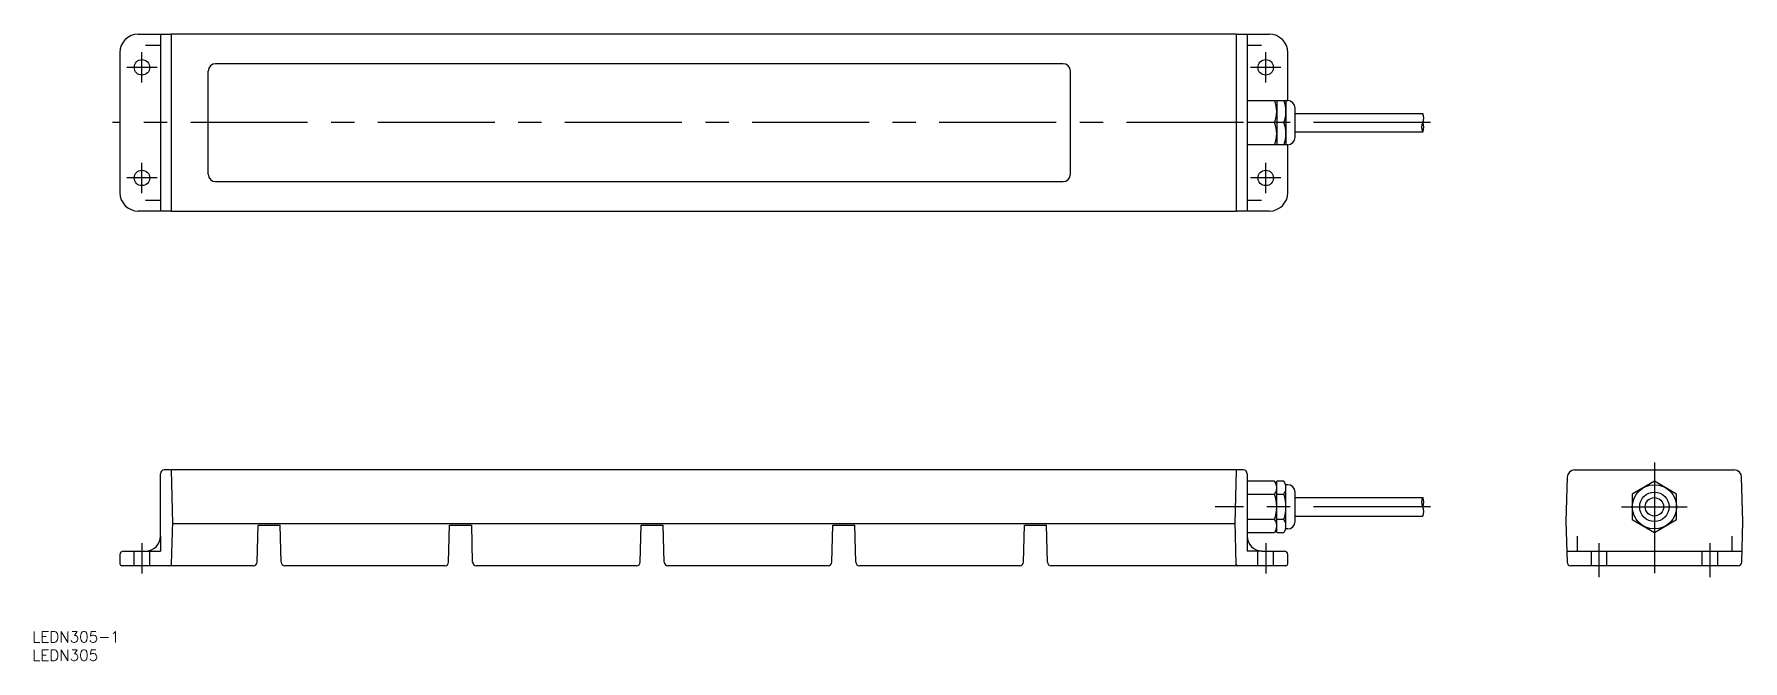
# Model space of a CAD drawing. Extents: x 1 to 464, y 0 to 170.
import ezdxf

# ---------------------------------------------------------------- set-up
doc = ezdxf.new("R2010")
doc.units = 0
doc.linetypes.add('CENTER', pattern=[50.8, 31.75, -6.35, 6.35, -6.35])
doc.linetypes.add('DASHED', pattern=[19.05, 12.7, -6.35])
doc.layers.get('0').update_dxf_attribs({"linetype": 'CONTINUOUS'})
doc.layers.add('CENTER', color=1, linetype='CENTER')
doc.styles.get("Standard").update_dxf_attribs({"font": 'txt.shx', "height": 3, "bigfont": 'bigfont.shx'})

# ---------------------------------------------------------------- blocks, each defined once
blk = doc.blocks.new('*U9')
at = {"color": 7, "linetype": 'CONTINUOUS'}
blk.add_text('LEDN305-1', height=3, dxfattribs=at).set_placement((0, 5))
blk = doc.blocks.new('*U10')
at = {"color": 7, "linetype": 'CONTINUOUS'}
blk.add_text('LEDN305', height=3, dxfattribs=at).set_placement((0, 0))

msp = doc.modelspace()

# ---------------------------------------------------------------- linework, layer by layer
at = {"color": 7, "linetype": 'CONTINUOUS'}
for p, q in [((28.77, 170.03), (37.47, 170.03)), ((30.77, 167.03), (34.77, 167.03)), ((34.77, 170.03), (34.77, 122.03)), ((326.77, 170.03), (37.77, 170.03)), ((37.77, 122.03), (37.77, 170.03)), ((326.77, 170.03), (326.77, 122.03)), ((327.07, 170.03), (335.77, 170.03)), ((329.77, 170.03), (329.77, 122.03)), ((329.77, 167.03), (333.67, 167.03)), ((23.77, 165.03), (23.77, 127.03)), ((340.77, 152.03), (340.77, 165.03)), ((47.77, 132.03), (47.77, 160.03)), ((279.77, 162.03), (49.77, 162.03)), ((281.77, 132.03), (281.77, 160.03)), ((329.77, 152.03), (340.77, 152.03)), ((337.77, 152.03), (337.77, 140.03)), ((340.27, 152.03), (340.27, 140.03)), ((342.77, 142.03), (342.77, 150.03)), ((342.77, 148.53), (377.38, 148.53)), ((337.19, 146.03), (329.77, 146.03)), ((339.69, 146.03), (337.77, 146.03)), ((340.77, 140.03), (329.77, 140.03)), ((340.77, 127.03), (340.77, 140.03)), ((342.77, 143.53), (377.38, 143.53)), ((49.77, 130.03), (279.77, 130.03)), ((37.47, 122.03), (28.77, 122.03)), ((30.77, 125.03), (34.77, 125.03)), ((37.77, 122.33), (37.77, 122.73)), ((37.77, 122.03), (326.77, 122.03)), ((335.77, 122.03), (327.07, 122.03)), ((327.77, 122.03), (327.07, 122.03)), ((329.77, 125.03), (333.67, 125.03)), ((37.47, 51.78), (35.77, 51.78)), ((326.77, 51.78), (37.76, 51.78)), ((38.14, 37.28), (37.76, 51.78)), ((326.77, 51.78), (326.4, 37.28)), ((328.77, 51.78), (327.07, 51.78)), ((418.59, 51.78), (461.96, 51.78)), ((34.77, 33.78), (34.77, 50.78)), ((329.77, 50.78), (329.77, 33.78)), ((337.19, 48.71), (329.77, 48.71)), ((337.77, 47.78), (337.19, 48.71)), ((339.69, 48.71), (337.77, 48.71)), ((337.77, 34.85), (337.77, 48.71)), ((340.27, 47.78), (339.69, 48.71)), ((340.27, 35.78), (340.27, 47.78)), ((340.77, 47.78), (340.27, 47.78)), ((416.59, 49.83), (416.28, 37.78)), ((440.28, 48.71), (434.28, 45.24)), ((446.28, 45.24), (440.28, 48.71)), ((464.28, 37.78), (463.96, 49.83)), ((329.77, 45.24), (337.19, 45.24)), ((337.77, 45.24), (339.69, 45.24)), ((342.77, 37.78), (342.77, 45.78)), ((342.77, 44.28), (377.38, 44.28)), ((434.28, 45.24), (434.28, 38.31)), ((446.28, 38.31), (446.28, 45.24)), ((37.82, 26.26), (38.13, 37.78)), ((38.14, 37.28), (326.4, 37.28)), ((326.41, 37.78), (326.71, 26.26)), ((337.19, 38.31), (329.77, 38.31)), ((339.69, 38.31), (337.77, 38.31)), ((342.77, 39.28), (377.38, 39.28)), ((416.28, 37.78), (416.57, 26.75)), ((434.28, 38.31), (440.28, 34.85)), ((440.28, 34.85), (446.28, 38.31)), ((463.99, 26.75), (464.28, 37.78)), ((61, 26.75), (61.27, 36.78)), ((61.27, 36.78), (67.27, 36.78)), ((67.53, 26.75), (67.27, 36.78)), ((113, 26.75), (113.27, 36.78)), ((113.27, 36.78), (119.27, 36.78)), ((119.53, 26.75), (119.27, 36.78)), ((165, 26.75), (165.27, 36.78)), ((165.27, 36.78), (171.27, 36.78)), ((171.53, 26.75), (171.27, 36.78)), ((217, 26.75), (217.27, 36.78)), ((217.27, 36.78), (223.27, 36.78)), ((223.53, 26.75), (223.27, 36.78)), ((269, 26.75), (269.27, 36.78)), ((269.27, 36.78), (275.27, 36.78)), ((275.53, 26.75), (275.27, 36.78)), ((329.77, 34.85), (337.19, 34.85)), ((337.77, 35.78), (337.19, 34.85)), ((337.77, 34.85), (339.69, 34.85)), ((340.27, 35.78), (339.69, 34.85)), ((340.77, 35.78), (340.27, 35.78)), ((419.28, 33.78), (419.28, 29.78)), ((461.28, 33.78), (461.28, 29.78)), ((23.77, 28.78), (23.77, 26.28)), ((24.77, 29.78), (30.77, 29.78)), ((333.77, 29.78), (339.77, 29.78)), ((340.77, 26.28), (340.77, 28.78)), ((416.49, 29.78), (464.07, 29.78)), ((60, 25.78), (24.27, 25.78)), ((112, 25.78), (68.53, 25.78)), ((164, 25.78), (120.53, 25.78)), ((216, 25.78), (172.53, 25.78)), ((268, 25.78), (224.53, 25.78)), ((340.27, 25.78), (276.53, 25.78)), ((462.99, 25.78), (417.57, 25.78))]:
    msp.add_line(p, q, dxfattribs=at)
at = {"color": 3, "linetype": 'DASHED'}
for p, q in [((34.77, 33.78), (34.77, 29.78)), ((329.77, 33.78), (329.77, 29.78)), ((27.67, 25.78), (27.67, 29.78)), ((29.77, 29.78), (34.77, 29.78)), ((31.87, 25.78), (31.87, 29.93)), ((333.77, 29.78), (329.77, 29.78)), ((332.67, 25.78), (332.67, 29.93)), ((336.87, 25.78), (336.87, 29.78)), ((423.18, 25.78), (423.18, 29.78)), ((427.38, 25.78), (427.38, 29.78)), ((453.18, 29.78), (453.18, 25.78)), ((457.38, 29.78), (457.38, 25.78))]:
    msp.add_line(p, q, dxfattribs=at)
at = {"color": 7, "linetype": 'CONTINUOUS'}
for centre, radius in [((29.77, 161.03), 2.1), ((334.77, 161.03), 2.1), ((29.77, 131.03), 2.1), ((334.77, 131.03), 2.1), ((440.28, 41.78), 6), ((440.28, 41.78), 4), ((440.28, 41.78), 2.5)]:
    msp.add_circle(centre, radius, dxfattribs=at)
for centre, radius, start, end in [((28.77, 165.03), 5, 90, 180), ((37.47, 169.73), 0.3, 0, 90), ((327.07, 169.73), 0.3, 90, 180), ((335.77, 165.03), 5, 0, 90), ((49.77, 160.03), 2, 90, 180), ((279.77, 160.03), 2, 0, 90), ((329.73, 149.03), 8.04, 338.0951, 21.9049), ((332.23, 149.03), 8.04, 338.0951, 21.9049), ((340.77, 150.03), 2, 0, 90), ((329.73, 143.03), 8.04, 338.0951, 21.9049), ((332.23, 143.03), 8.04, 338.0951, 21.9049), ((340.77, 142.03), 2, 270, 0), ((49.77, 132.03), 2, 180, 270), ((279.77, 132.03), 2, 270, 0), ((28.77, 127.03), 5, 180, 270), ((335.77, 127.03), 5, 270, 0), ((37.47, 122.33), 0.3, 270, 0), ((327.07, 122.33), 0.3, 180, 270), ((35.77, 50.78), 1, 90, 180), ((37.47, 51.48), 0.3, 0, 90), ((327.07, 51.48), 0.3, 90, 180), ((328.77, 50.78), 1, 0, 90), ((418.59, 49.78), 2, 90, 178.5), ((461.96, 49.78), 2, 1.5, 90), ((334.96, 46.95), 2.81, 322.5005, 27.8978), ((337.46, 46.95), 2.81, 322.5005, 27.8978), ((340.77, 45.78), 2, 0, 90), ((327.14, 41.78), 10.63, 340.9722, 19.0278), ((329.64, 41.78), 10.63, 340.9722, 19.0278), ((334.96, 36.6), 2.81, 332.1022, 37.4995), ((337.46, 36.6), 2.81, 332.1022, 37.4995), ((340.77, 37.78), 2, 270, 0), ((30.77, 33.78), 4, 270, 0), ((333.77, 33.78), 4, 180, 270), ((24.77, 28.78), 1, 90, 180), ((339.77, 28.78), 1, 0, 90), ((24.27, 26.28), 0.5, 180, 270), ((37.32, 26.28), 0.5, 270, 358.5), ((60, 26.78), 1, 270, 358.5), ((68.53, 26.78), 1, 181.5, 270), ((112, 26.78), 1, 270, 358.5), ((120.53, 26.78), 1, 181.5, 270), ((164, 26.78), 1, 270, 358.5), ((172.53, 26.78), 1, 181.5, 270), ((216, 26.78), 1, 270, 358.5), ((224.53, 26.78), 1, 181.5, 270), ((268, 26.78), 1, 270, 358.5), ((276.53, 26.78), 1, 181.5, 270), ((327.21, 26.28), 0.5, 181.5, 270), ((340.27, 26.28), 0.5, 270, 0), ((417.57, 26.78), 1, 181.5, 270), ((462.99, 26.78), 1, 270, 358.5)]:
    msp.add_arc(centre, radius, start, end, dxfattribs=at)
at = {"color": 3, "linetype": 'CONTINUOUS'}
for centre, start, end in [((375.22, 147.28), 330.0164, 29.9836), ((379.55, 144.78), 150.0164, 209.9836), ((375.22, 144.78), 330.0164, 29.9836), ((379.55, 43.03), 150.0164, 209.9836), ((375.22, 43.03), 330.0164, 29.9836), ((375.22, 40.53), 330.0164, 29.9836)]:
    msp.add_arc(centre, 2.5, start, end, dxfattribs=at)
at = {"layer": 'CENTER', "color": 1, "linetype": 'CENTER'}
for p, q in [((29.77, 156.93), (29.77, 165.13)), ((334.77, 156.93), (334.77, 165.13)), ((33.87, 161.03), (25.67, 161.03)), ((33.87, 161.03), (25.67, 161.03)), ((338.87, 161.03), (330.67, 161.03)), ((338.87, 161.03), (330.67, 161.03)), ((379.54, 146.03), (21.77, 146.03)), ((29.77, 126.93), (29.77, 135.13)), ((334.77, 126.93), (334.77, 135.13)), ((33.87, 131.03), (25.67, 131.03)), ((33.87, 131.03), (25.67, 131.03)), ((338.87, 131.03), (330.67, 131.03)), ((338.87, 131.03), (330.67, 131.03)), ((440.28, 53.78), (440.28, 23.78)), ((379.54, 41.78), (321.1, 41.78)), ((431.35, 41.78), (449.21, 41.78)), ((29.77, 31.88), (29.77, 23.68)), ((334.77, 31.88), (334.77, 23.68)), ((425.28, 22.71), (425.28, 31.88)), ((455.28, 31.88), (455.28, 22.71))]:
    msp.add_line(p, q, dxfattribs=at)

# ---------------------------------------------------------------- block references
at = {"color": 7, "linetype": 'CONTINUOUS'}
for name in ['*U9', '*U10']:
    msp.add_blockref(name, (0, 0), dxfattribs=at)

doc.saveas('drawing.dxf')
